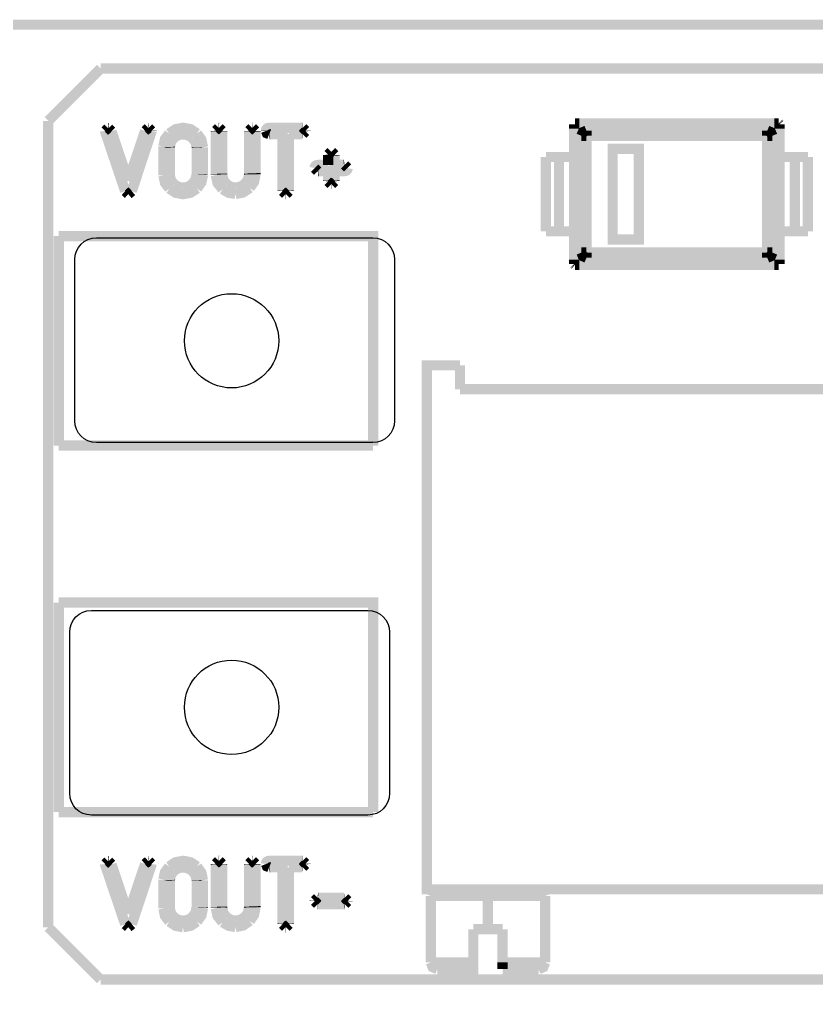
# Model space of a CAD drawing. Header units: inches. Extents: x 15 to 148, y 10 to 111.
# Drawn here: x 128.539 to 129.627, y 103.108 to 104.44 of the extents above; entities that cross this region are included whole.
import ezdxf

# ---------------------------------------------------------------- set-up
doc = ezdxf.new("R2010")
doc.units = ezdxf.units.IN
doc.header["$MEASUREMENT"] = 0
doc.layers.add('BLK_12AWG', color=7, linetype='Continuous')

# ---------------------------------------------------------------- blocks, each defined once
blk = doc.blocks.new('CBA2Board')
at = {"const_width": 0.008}
for points in [[(154.67507, 100.92115), (162.53105, 100.92115), (162.53105, 105.05501), (154.67507, 105.05501), (154.67507, 100.92115)], [(154.67507, 100.92115), (162.53105, 100.92115), (162.53105, 105.05501), (154.67507, 105.05501), (154.67507, 100.92115)], [(154.67507, 100.92115), (162.53105, 100.92115), (162.53105, 105.05501), (154.67507, 105.05501), (154.67507, 100.92115)], [(155.35583, 105.02068), (155.31489, 104.97974)], [(155.35583, 105.02068), (155.31489, 104.97974)], [(155.35583, 105.02068), (155.31489, 104.97974)], [(156.7889, 105.02068), (155.35583, 105.02068)], [(156.7889, 105.02068), (155.35583, 105.02068)], [(156.7889, 105.02068), (155.35583, 105.02068)], [(155.31489, 104.97974), (155.31489, 104.34919)], [(155.31489, 104.97974), (155.31489, 104.34919)], [(155.31489, 104.97974), (155.31489, 104.34919)], [(155.40936, 104.96986), (155.41438, 104.97324), (155.4204, 104.97436), (155.42617, 104.97325), (155.43109, 104.96991)], [(155.40936, 104.96986), (155.41438, 104.97324), (155.4204, 104.97436), (155.42617, 104.97325), (155.43109, 104.96991)], [(155.40936, 104.96986), (155.41438, 104.97324), (155.4204, 104.97436), (155.42617, 104.97325), (155.43109, 104.96991)], [(155.44578, 104.97207), (155.44807, 104.97437)], [(155.44578, 104.97207), (155.44807, 104.97437)], [(155.44578, 104.97207), (155.44807, 104.97437)], [(155.44821, 104.97436), (155.44807, 104.97437)], [(155.44821, 104.97436), (155.44807, 104.97437)], [(155.44821, 104.97436), (155.44807, 104.97437)], [(155.44821, 104.97436), (155.44845, 104.97437)], [(155.44821, 104.97436), (155.44845, 104.97437)], [(155.44821, 104.97436), (155.44845, 104.97437)], [(155.45083, 104.97199), (155.44845, 104.97437)], [(155.45083, 104.97199), (155.44845, 104.97437)], [(155.45083, 104.97199), (155.44845, 104.97437)], [(155.47177, 104.972), (155.47414, 104.97437)], [(155.47177, 104.972), (155.47414, 104.97437)], [(155.47177, 104.972), (155.47414, 104.97437)], [(155.47438, 104.97436), (155.47414, 104.97437)], [(155.47438, 104.97436), (155.47414, 104.97437)], [(155.47438, 104.97436), (155.47414, 104.97437)], [(155.47438, 104.97436), (155.47441, 104.97436)], [(155.47438, 104.97436), (155.47441, 104.97436)], [(155.47438, 104.97436), (155.47441, 104.97436)], [(155.47692, 104.97185), (155.47441, 104.97436)], [(155.47692, 104.97185), (155.47441, 104.97436)], [(155.47692, 104.97185), (155.47441, 104.97436)], [(155.48505, 104.97199), (155.4851, 104.97254), (155.48524, 104.97303), (155.48547, 104.97343), (155.4858, 104.97377), (155.48623, 104.97403), (155.48675, 104.97421), (155.48807, 104.97436), (155.51348, 104.97436)], [(155.48505, 104.97199), (155.4851, 104.97254), (155.48524, 104.97303), (155.48547, 104.97343), (155.4858, 104.97377), (155.48623, 104.97403), (155.48675, 104.97421), (155.48807, 104.97436), (155.51348, 104.97436)], [(155.48505, 104.97199), (155.4851, 104.97254), (155.48524, 104.97303), (155.48547, 104.97343), (155.4858, 104.97377), (155.48623, 104.97403), (155.48675, 104.97421), (155.48807, 104.97436), (155.51348, 104.97436)], [(155.51348, 104.97436), (155.51374, 104.97438)], [(155.51348, 104.97436), (155.51374, 104.97438)], [(155.51348, 104.97436), (155.51374, 104.97438)], [(155.51596, 104.97215), (155.51374, 104.97438)], [(155.51596, 104.97215), (155.51374, 104.97438)], [(155.51596, 104.97215), (155.51374, 104.97438)], [(155.72597, 104.97712), (155.72597, 104.97366)], [(155.72597, 104.97712), (155.72597, 104.97366)], [(155.72597, 104.97712), (155.72597, 104.97366)], [(155.73001, 104.97769), (155.72655, 104.97769)], [(155.73001, 104.97769), (155.72655, 104.97769)], [(155.73001, 104.97769), (155.72655, 104.97769)], [(155.73001, 104.97769), (155.88245, 104.97769)], [(155.73558, 104.97211), (155.73001, 104.97769)], [(155.73001, 104.97769), (155.88245, 104.97769)], [(155.73558, 104.97211), (155.73001, 104.97769)], [(155.73001, 104.97769), (155.88245, 104.97769)], [(155.73558, 104.97211), (155.73001, 104.97769)], [(155.88245, 104.97769), (155.87687, 104.97211)], [(155.88245, 104.97769), (155.87687, 104.97211)], [(155.88245, 104.97769), (155.87687, 104.97211)], [(155.88591, 104.97769), (155.88245, 104.97769)], [(155.88591, 104.97769), (155.88245, 104.97769)], [(155.88591, 104.97769), (155.88245, 104.97769)], [(155.88621, 104.97742), (155.88591, 104.97769)], [(155.88621, 104.97742), (155.88591, 104.97769)], [(155.88621, 104.97742), (155.88591, 104.97769)], [(155.88621, 104.97742), (155.88648, 104.97712)], [(155.88621, 104.97742), (155.88648, 104.97712)], [(155.88621, 104.97742), (155.88648, 104.97712)], [(155.88648, 104.97712), (155.88648, 104.97366)], [(155.88648, 104.97712), (155.88648, 104.97366)], [(155.88648, 104.97712), (155.88648, 104.97366)], [(155.35926, 104.97183), (155.36152, 104.97409)], [(155.35926, 104.97183), (155.36152, 104.97409)], [(155.35926, 104.97183), (155.36152, 104.97409)], [(155.37501, 104.92468), (155.35947, 104.97068), (155.3593, 104.97134), (155.35926, 104.97183)], [(155.35926, 104.97183), (155.35926, 104.97183)], [(155.37501, 104.92468), (155.35947, 104.97068), (155.3593, 104.97134), (155.35926, 104.97183)], [(155.35926, 104.97183), (155.35926, 104.97183)], [(155.37501, 104.92468), (155.35947, 104.97068), (155.3593, 104.97134), (155.35926, 104.97183)], [(155.35926, 104.97183), (155.35926, 104.97183)], [(155.36198, 104.97404), (155.36152, 104.97409)], [(155.36198, 104.97404), (155.36152, 104.97409)], [(155.36198, 104.97404), (155.36152, 104.97409)], [(155.36433, 104.97164), (155.36198, 104.97404)], [(155.36433, 104.97164), (155.36198, 104.97404)], [(155.36433, 104.97164), (155.36198, 104.97404)], [(155.36433, 104.97164), (155.37736, 104.9327)], [(155.36433, 104.97164), (155.37736, 104.9327)], [(155.36433, 104.97164), (155.37736, 104.9327)], [(155.37736, 104.9327), (155.39057, 104.97192)], [(155.37736, 104.9327), (155.39057, 104.97192)], [(155.37736, 104.9327), (155.39057, 104.97192)], [(155.39558, 104.97178), (155.39548, 104.97097), (155.39526, 104.9702), (155.38015, 104.92475)], [(155.39558, 104.97178), (155.39548, 104.97097), (155.39526, 104.9702), (155.38015, 104.92475)], [(155.39558, 104.97178), (155.39548, 104.97097), (155.39526, 104.9702), (155.38015, 104.92475)], [(155.39057, 104.97192), (155.39304, 104.97418)], [(155.39057, 104.97192), (155.39304, 104.97418)], [(155.39057, 104.97192), (155.39304, 104.97418)], [(155.39304, 104.97418), (155.39336, 104.9742)], [(155.39304, 104.97418), (155.39336, 104.9742)], [(155.39304, 104.97418), (155.39336, 104.9742)], [(155.39558, 104.97197), (155.39336, 104.9742)], [(155.39558, 104.97197), (155.39336, 104.9742)], [(155.39558, 104.97197), (155.39336, 104.9742)], [(155.39558, 104.97197), (155.39558, 104.97178)], [(155.39558, 104.97197), (155.39558, 104.97178)], [(155.39558, 104.97197), (155.39558, 104.97178)], [(155.40485, 104.95971), (155.40606, 104.96541), (155.40936, 104.96987)], [(155.40485, 104.95971), (155.40606, 104.96541), (155.40936, 104.96987)], [(155.40485, 104.95971), (155.40606, 104.96541), (155.40936, 104.96987)], [(155.40989, 104.95934), (155.41081, 104.96346), (155.41333, 104.96663)], [(155.40989, 104.95934), (155.41081, 104.96346), (155.41333, 104.96663)], [(155.40989, 104.95934), (155.41081, 104.96346), (155.41333, 104.96663)], [(155.41998, 104.96929), (155.41662, 104.96863), (155.41333, 104.96664)], [(155.41998, 104.96929), (155.41662, 104.96863), (155.41333, 104.96664)], [(155.41998, 104.96929), (155.41662, 104.96863), (155.41333, 104.96664)], [(155.42725, 104.96668), (155.42382, 104.96864), (155.41998, 104.96929)], [(155.42725, 104.96668), (155.42382, 104.96864), (155.41998, 104.96929)], [(155.42725, 104.96668), (155.42382, 104.96864), (155.41998, 104.96929)], [(155.43085, 104.95911), (155.42989, 104.9634), (155.42725, 104.96668)], [(155.43085, 104.95911), (155.42989, 104.9634), (155.42725, 104.96668)], [(155.43085, 104.95911), (155.42989, 104.9634), (155.42725, 104.96668)], [(155.43582, 104.95903), (155.43457, 104.96511), (155.4311, 104.9699)], [(155.43582, 104.95903), (155.43457, 104.96511), (155.4311, 104.9699)], [(155.43582, 104.95903), (155.43457, 104.96511), (155.4311, 104.9699)], [(155.44578, 104.97207), (155.44581, 104.97169)], [(155.44578, 104.97207), (155.44581, 104.97169)], [(155.44578, 104.97207), (155.44581, 104.97169)], [(155.44581, 104.93768), (155.44581, 104.97169)], [(155.44581, 104.93768), (155.44581, 104.97169)], [(155.44581, 104.93768), (155.44581, 104.97169)], [(155.45083, 104.97199), (155.45081, 104.97169)], [(155.45083, 104.97199), (155.45081, 104.97169)], [(155.45083, 104.97199), (155.45081, 104.97169)], [(155.45081, 104.97169), (155.45081, 104.93846)], [(155.45081, 104.97169), (155.45081, 104.93846)], [(155.45081, 104.97169), (155.45081, 104.93846)], [(155.47177, 104.972), (155.47179, 104.97169)], [(155.47177, 104.972), (155.47179, 104.97169)], [(155.47177, 104.972), (155.47179, 104.97169)], [(155.47179, 104.93864), (155.47179, 104.97169)], [(155.47179, 104.93864), (155.47179, 104.97169)], [(155.47179, 104.93864), (155.47179, 104.97169)], [(155.47692, 104.97185), (155.47687, 104.97134)], [(155.47692, 104.97185), (155.47687, 104.97134)], [(155.47692, 104.97185), (155.47687, 104.97134)], [(155.47687, 104.97135), (155.47687, 104.93885)], [(155.47687, 104.97135), (155.47687, 104.93885)], [(155.47687, 104.97135), (155.47687, 104.93885)], [(155.48505, 104.97186), (155.48505, 104.97199)], [(155.48505, 104.97186), (155.48505, 104.97199)], [(155.48505, 104.97186), (155.48505, 104.97199)], [(155.48505, 104.97186), (155.48577, 104.97007), (155.48756, 104.96934)], [(155.48505, 104.97186), (155.48577, 104.97007), (155.48756, 104.96934)], [(155.48505, 104.97186), (155.48577, 104.97007), (155.48756, 104.96934)], [(155.488, 104.96938), (155.48756, 104.96934)], [(155.488, 104.96938), (155.48756, 104.96934)], [(155.488, 104.96938), (155.48756, 104.96934)], [(155.49801, 104.92507), (155.49801, 104.96938), (155.488, 104.96938)], [(155.49801, 104.92507), (155.49801, 104.96938), (155.488, 104.96938)], [(155.49801, 104.92507), (155.49801, 104.96938), (155.488, 104.96938)], [(155.50301, 104.96938), (155.50301, 104.92513)], [(155.51355, 104.96938), (155.50301, 104.96938)], [(155.50301, 104.96938), (155.50301, 104.92513)], [(155.51355, 104.96938), (155.50301, 104.96938)], [(155.50301, 104.96938), (155.50301, 104.92513)], [(155.51355, 104.96938), (155.50301, 104.96938)], [(155.51355, 104.96938), (155.51375, 104.96937)], [(155.51355, 104.96938), (155.51375, 104.96937)], [(155.51355, 104.96938), (155.51375, 104.96937)], [(155.51597, 104.97159), (155.51375, 104.96937)], [(155.51597, 104.97159), (155.51375, 104.96937)], [(155.51597, 104.97159), (155.51375, 104.96937)], [(155.51596, 104.97215), (155.51595, 104.97189)], [(155.51596, 104.97215), (155.51595, 104.97189)], [(155.51596, 104.97215), (155.51595, 104.97189)], [(155.51597, 104.97159), (155.51595, 104.97189)], [(155.51597, 104.97159), (155.51595, 104.97189)], [(155.51597, 104.97159), (155.51595, 104.97189)], [(155.72597, 104.97366), (155.72597, 104.95149)], [(155.73155, 104.96808), (155.72597, 104.97366)], [(155.72597, 104.97366), (155.72597, 104.95149)], [(155.73155, 104.96808), (155.72597, 104.97366)], [(155.72597, 104.97366), (155.72597, 104.95149)], [(155.73155, 104.96808), (155.72597, 104.97366)], [(155.73155, 104.96808), (155.73276, 104.97091), (155.73558, 104.97211)], [(155.73155, 104.96808), (155.73276, 104.97091), (155.73558, 104.97211)], [(155.73155, 104.96808), (155.73276, 104.97091), (155.73558, 104.97211)], [(155.73155, 104.96808), (155.73155, 104.87675)], [(155.73558, 104.96808), (155.73155, 104.96808)], [(155.73155, 104.96808), (155.73155, 104.87675)], [(155.73558, 104.96808), (155.73155, 104.96808)], [(155.73155, 104.96808), (155.73155, 104.87675)], [(155.73558, 104.96808), (155.73155, 104.96808)], [(155.87687, 104.97211), (155.73558, 104.97211)], [(155.73558, 104.97211), (155.73558, 104.96808)], [(155.87687, 104.97211), (155.73558, 104.97211)], [(155.73558, 104.97211), (155.73558, 104.96808)], [(155.87687, 104.97211), (155.73558, 104.97211)], [(155.73558, 104.97211), (155.73558, 104.96808)], [(155.73558, 104.87675), (155.73558, 104.96808)], [(155.73558, 104.96808), (155.87687, 104.96808), (155.87687, 104.87675)], [(155.73558, 104.87675), (155.73558, 104.96808)], [(155.73558, 104.96808), (155.87687, 104.96808), (155.87687, 104.87675)], [(155.73558, 104.87675), (155.73558, 104.96808)], [(155.73558, 104.96808), (155.87687, 104.96808), (155.87687, 104.87675)], [(155.87687, 104.96808), (155.87687, 104.97211)], [(155.8809, 104.96808), (155.8797, 104.97091), (155.87687, 104.97211)], [(155.87687, 104.96808), (155.87687, 104.97211)], [(155.8809, 104.96808), (155.8797, 104.97091), (155.87687, 104.97211)], [(155.87687, 104.96808), (155.87687, 104.97211)], [(155.8809, 104.96808), (155.8797, 104.97091), (155.87687, 104.97211)], [(155.8809, 104.96808), (155.87687, 104.96808)], [(155.8809, 104.96808), (155.87687, 104.96808)], [(155.8809, 104.96808), (155.87687, 104.96808)], [(155.8809, 104.96808), (155.88648, 104.97366)], [(155.8809, 104.96808), (155.88648, 104.97366)], [(155.8809, 104.96808), (155.88648, 104.97366)], [(155.8809, 104.87675), (155.8809, 104.96808)], [(155.8809, 104.87675), (155.8809, 104.96808)], [(155.8809, 104.87675), (155.8809, 104.96808)], [(155.88648, 104.97366), (155.88648, 104.95149), (155.88648, 104.89334), (155.88648, 104.87117)], [(155.88648, 104.97366), (155.88648, 104.95149), (155.88648, 104.89334), (155.88648, 104.87117)], [(155.88648, 104.97366), (155.88648, 104.95149), (155.88648, 104.89334), (155.88648, 104.87117)], [(155.40485, 104.93709), (155.40485, 104.95971)], [(155.40485, 104.93709), (155.40485, 104.95971)], [(155.40485, 104.93709), (155.40485, 104.95971)], [(155.40989, 104.95934), (155.40991, 104.95889)], [(155.40989, 104.95934), (155.40991, 104.95889)], [(155.40989, 104.95934), (155.40991, 104.95889)], [(155.43085, 104.95911), (155.43084, 104.95875)], [(155.43085, 104.95911), (155.43084, 104.95875)], [(155.43085, 104.95911), (155.43084, 104.95875)], [(155.43582, 104.95903), (155.43582, 104.95901)], [(155.43582, 104.95903), (155.43582, 104.95901)], [(155.43582, 104.95903), (155.43582, 104.95901)], [(155.43582, 104.959), (155.43582, 104.93805)], [(155.43582, 104.959), (155.43582, 104.93805)], [(155.43582, 104.959), (155.43582, 104.93805)], [(155.40991, 104.95889), (155.40991, 104.93693)], [(155.40991, 104.95889), (155.40991, 104.93693)], [(155.40991, 104.95889), (155.40991, 104.93693)], [(155.43084, 104.93791), (155.43084, 104.95875)], [(155.43084, 104.93791), (155.43084, 104.95875)], [(155.43084, 104.93791), (155.43084, 104.95875)], [(155.53366, 104.95329), (155.53604, 104.95567)], [(155.53366, 104.95329), (155.53604, 104.95567)], [(155.53366, 104.95329), (155.53604, 104.95567)], [(155.53366, 104.95329), (155.53368, 104.95292)], [(155.53366, 104.95329), (155.53368, 104.95292)], [(155.53366, 104.95329), (155.53368, 104.95292)], [(155.53368, 104.94531), (155.53368, 104.95292)], [(155.53368, 104.94531), (155.53368, 104.95292)], [(155.53368, 104.94531), (155.53368, 104.95292)], [(155.53622, 104.95567), (155.53604, 104.95567)], [(155.53622, 104.95567), (155.53604, 104.95567)], [(155.53622, 104.95567), (155.53604, 104.95567)], [(155.53622, 104.95567), (155.53624, 104.95567)], [(155.53622, 104.95567), (155.53624, 104.95567)], [(155.53622, 104.95567), (155.53624, 104.95567)], [(155.53869, 104.95322), (155.53624, 104.95567)], [(155.53869, 104.95322), (155.53624, 104.95567)], [(155.53869, 104.95322), (155.53624, 104.95567)], [(155.53869, 104.95322), (155.53864, 104.95272)], [(155.53869, 104.95322), (155.53864, 104.95272)], [(155.53869, 104.95322), (155.53864, 104.95272)], [(155.53864, 104.95272), (155.53864, 104.94529), (155.54598, 104.94529)], [(155.53864, 104.95272), (155.53864, 104.94529), (155.54598, 104.94529)], [(155.53864, 104.95272), (155.53864, 104.94529), (155.54598, 104.94529)], [(155.70386, 104.95149), (155.70386, 104.89334)], [(155.7141, 104.95149), (155.70386, 104.95149)], [(155.70386, 104.95149), (155.70386, 104.89334)], [(155.7141, 104.95149), (155.70386, 104.95149)], [(155.70386, 104.95149), (155.70386, 104.89334)], [(155.7141, 104.95149), (155.70386, 104.95149)], [(155.7141, 104.95149), (155.72597, 104.95149)], [(155.7141, 104.89334), (155.7141, 104.95149)], [(155.7141, 104.95149), (155.72597, 104.95149)], [(155.7141, 104.89334), (155.7141, 104.95149)], [(155.7141, 104.95149), (155.72597, 104.95149)], [(155.7141, 104.89334), (155.7141, 104.95149)], [(155.72597, 104.95149), (155.72597, 104.89334)], [(155.72597, 104.95149), (155.72597, 104.89334)], [(155.72597, 104.95149), (155.72597, 104.89334)], [(155.75606, 104.88698), (155.77653, 104.88698), (155.77653, 104.95785), (155.75606, 104.95785), (155.75606, 104.88698)], [(155.75606, 104.88698), (155.77653, 104.88698), (155.77653, 104.95785), (155.75606, 104.95785), (155.75606, 104.88698)], [(155.75606, 104.88698), (155.77653, 104.88698), (155.77653, 104.95785), (155.75606, 104.95785), (155.75606, 104.88698)], [(155.88648, 104.95149), (155.89835, 104.95149)], [(155.88648, 104.95149), (155.89835, 104.95149)], [(155.88648, 104.95149), (155.89835, 104.95149)], [(155.89835, 104.95149), (155.90859, 104.95149)], [(155.89835, 104.95149), (155.89835, 104.89334)], [(155.89835, 104.95149), (155.90859, 104.95149)], [(155.89835, 104.95149), (155.89835, 104.89334)], [(155.89835, 104.95149), (155.90859, 104.95149)], [(155.89835, 104.95149), (155.89835, 104.89334)], [(155.90859, 104.89334), (155.90859, 104.95149)], [(155.90859, 104.89334), (155.90859, 104.95149)], [(155.90859, 104.89334), (155.90859, 104.95149)], [(155.52308, 104.94296), (155.52326, 104.94399), (155.52349, 104.94439), (155.52382, 104.94473), (155.52423, 104.94498), (155.52474, 104.94517), (155.52603, 104.94531), (155.53368, 104.94531)], [(155.52308, 104.94296), (155.52326, 104.94399), (155.52349, 104.94439), (155.52382, 104.94473), (155.52423, 104.94498), (155.52474, 104.94517), (155.52603, 104.94531), (155.53368, 104.94531)], [(155.52308, 104.94296), (155.52326, 104.94399), (155.52349, 104.94439), (155.52382, 104.94473), (155.52423, 104.94498), (155.52474, 104.94517), (155.52603, 104.94531), (155.53368, 104.94531)], [(155.54598, 104.94529), (155.54641, 104.94533)], [(155.54598, 104.94529), (155.54641, 104.94533)], [(155.54598, 104.94529), (155.54641, 104.94533)], [(155.54886, 104.94288), (155.54641, 104.94533)], [(155.54886, 104.94288), (155.54641, 104.94533)], [(155.54886, 104.94288), (155.54641, 104.94533)], [(155.40485, 104.9371), (155.40609, 104.9313), (155.40949, 104.92678)], [(155.40485, 104.9371), (155.40609, 104.9313), (155.40949, 104.92678)], [(155.40485, 104.9371), (155.40609, 104.9313), (155.40949, 104.92678)], [(155.40991, 104.93693), (155.41087, 104.93306), (155.41334, 104.93014)], [(155.40991, 104.93693), (155.41087, 104.93306), (155.41334, 104.93014)], [(155.40991, 104.93693), (155.41087, 104.93306), (155.41334, 104.93014)], [(155.43084, 104.93791), (155.42982, 104.93339), (155.42704, 104.92993)], [(155.43084, 104.93791), (155.42982, 104.93339), (155.42704, 104.92993)], [(155.43084, 104.93791), (155.42982, 104.93339), (155.42704, 104.92993)], [(155.43583, 104.93772), (155.43457, 104.93161), (155.43111, 104.92678)], [(155.43583, 104.93772), (155.43457, 104.93161), (155.43111, 104.92678)], [(155.43583, 104.93772), (155.43457, 104.93161), (155.43111, 104.92678)], [(155.43583, 104.93772), (155.43582, 104.93804)], [(155.43583, 104.93772), (155.43582, 104.93804)], [(155.43583, 104.93772), (155.43582, 104.93804)], [(155.44581, 104.93738), (155.44581, 104.93768)], [(155.44581, 104.93738), (155.44581, 104.93768)], [(155.44581, 104.93738), (155.44581, 104.93768)], [(155.44581, 104.93738), (155.44722, 104.93109), (155.45109, 104.9263)], [(155.44581, 104.93738), (155.44722, 104.93109), (155.45109, 104.9263)], [(155.44581, 104.93738), (155.44722, 104.93109), (155.45109, 104.9263)], [(155.4508, 104.9379), (155.45081, 104.93845)], [(155.4508, 104.9379), (155.45081, 104.93845)], [(155.4508, 104.9379), (155.45081, 104.93845)], [(155.4508, 104.9379), (155.45179, 104.93345), (155.45451, 104.93003)], [(155.4508, 104.9379), (155.45179, 104.93345), (155.45451, 104.93003)], [(155.4508, 104.9379), (155.45179, 104.93345), (155.45451, 104.93003)], [(155.47182, 104.93795), (155.47107, 104.93405), (155.46898, 104.93091)], [(155.47182, 104.93795), (155.47107, 104.93405), (155.46898, 104.93091)], [(155.47182, 104.93795), (155.47107, 104.93405), (155.46898, 104.93091)], [(155.47182, 104.93795), (155.47179, 104.93864)], [(155.47182, 104.93795), (155.47179, 104.93864)], [(155.47182, 104.93795), (155.47179, 104.93864)], [(155.47689, 104.93798), (155.4757, 104.93201), (155.47238, 104.92726)], [(155.47689, 104.93798), (155.4757, 104.93201), (155.47238, 104.92726)], [(155.47689, 104.93798), (155.4757, 104.93201), (155.47238, 104.92726)], [(155.47689, 104.93798), (155.47687, 104.93884)], [(155.47689, 104.93798), (155.47687, 104.93884)], [(155.47689, 104.93798), (155.47687, 104.93884)], [(155.52308, 104.94284), (155.52308, 104.94296)], [(155.52308, 104.94284), (155.52308, 104.94296)], [(155.52308, 104.94284), (155.52308, 104.94296)], [(155.52308, 104.94284), (155.52553, 104.94039)], [(155.52308, 104.94284), (155.52553, 104.94039)], [(155.52308, 104.94284), (155.52553, 104.94039)], [(155.52596, 104.94042), (155.52553, 104.94039)], [(155.52596, 104.94042), (155.52553, 104.94039)], [(155.52596, 104.94042), (155.52553, 104.94039)], [(155.53368, 104.93284), (155.53368, 104.94042), (155.52596, 104.94042)], [(155.53368, 104.93284), (155.53368, 104.94042), (155.52596, 104.94042)], [(155.53368, 104.93284), (155.53368, 104.94042), (155.52596, 104.94042)], [(155.54886, 104.94278), (155.54867, 104.94175), (155.54844, 104.94134), (155.54812, 104.94101), (155.54771, 104.94075), (155.5472, 104.94057), (155.54591, 104.94042), (155.53855, 104.94042), (155.53855, 104.9329)], [(155.54886, 104.94278), (155.54867, 104.94175), (155.54844, 104.94134), (155.54812, 104.94101), (155.54771, 104.94075), (155.5472, 104.94057), (155.54591, 104.94042), (155.53855, 104.94042), (155.53855, 104.9329)], [(155.54886, 104.94278), (155.54867, 104.94175), (155.54844, 104.94134), (155.54812, 104.94101), (155.54771, 104.94075), (155.5472, 104.94057), (155.54591, 104.94042), (155.53855, 104.94042), (155.53855, 104.9329)], [(155.54886, 104.94288), (155.54886, 104.94278)], [(155.54886, 104.94288), (155.54886, 104.94278)], [(155.54886, 104.94288), (155.54886, 104.94278)], [(155.41333, 104.93014), (155.41649, 104.92815), (155.42001, 104.92749)], [(155.41333, 104.93014), (155.41649, 104.92815), (155.42001, 104.92749)], [(155.41333, 104.93014), (155.41649, 104.92815), (155.42001, 104.92749)], [(155.42001, 104.92749), (155.42393, 104.9281), (155.42705, 104.92993)], [(155.42001, 104.92749), (155.42393, 104.9281), (155.42705, 104.92993)], [(155.42001, 104.92749), (155.42393, 104.9281), (155.42705, 104.92993)], [(155.45452, 104.93003), (155.45783, 104.92812), (155.46124, 104.92749)], [(155.45452, 104.93003), (155.45783, 104.92812), (155.46124, 104.92749)], [(155.45452, 104.93003), (155.45783, 104.92812), (155.46124, 104.92749)], [(155.46899, 104.93092), (155.46558, 104.92842), (155.46124, 104.92749)], [(155.46899, 104.93092), (155.46558, 104.92842), (155.46124, 104.92749)], [(155.46899, 104.93092), (155.46558, 104.92842), (155.46124, 104.92749)], [(155.53365, 104.93247), (155.53368, 104.93284)], [(155.53365, 104.93247), (155.53368, 104.93284)], [(155.53365, 104.93247), (155.53368, 104.93284)], [(155.53365, 104.93247), (155.53606, 104.93006)], [(155.53365, 104.93247), (155.53606, 104.93006)], [(155.53365, 104.93247), (155.53606, 104.93006)], [(155.53624, 104.93007), (155.53606, 104.93006)], [(155.53624, 104.93007), (155.53606, 104.93006)], [(155.53624, 104.93007), (155.53606, 104.93006)], [(155.53624, 104.93007), (155.53625, 104.93007)], [(155.53624, 104.93007), (155.53625, 104.93007)], [(155.53624, 104.93007), (155.53625, 104.93007)], [(155.5386, 104.93242), (155.53625, 104.93007)], [(155.5386, 104.93242), (155.53625, 104.93007)], [(155.5386, 104.93242), (155.53625, 104.93007)], [(155.5386, 104.93242), (155.53855, 104.93291)], [(155.5386, 104.93242), (155.53855, 104.93291)], [(155.5386, 104.93242), (155.53855, 104.93291)], [(155.37501, 104.92468), (155.37743, 104.92241)], [(155.37501, 104.92468), (155.37743, 104.92241)], [(155.37501, 104.92468), (155.37743, 104.92241)], [(155.38015, 104.92475), (155.37743, 104.92241)], [(155.38015, 104.92475), (155.37743, 104.92241)], [(155.38015, 104.92475), (155.37743, 104.92241)], [(155.43111, 104.92678), (155.42613, 104.92351), (155.42014, 104.92241), (155.41443, 104.92351), (155.40949, 104.92678)], [(155.43111, 104.92678), (155.42613, 104.92351), (155.42014, 104.92241), (155.41443, 104.92351), (155.40949, 104.92678)], [(155.43111, 104.92678), (155.42613, 104.92351), (155.42014, 104.92241), (155.41443, 104.92351), (155.40949, 104.92678)], [(155.46117, 104.9226), (155.45583, 104.92352), (155.45109, 104.9263)], [(155.46117, 104.9226), (155.45583, 104.92352), (155.45109, 104.9263)], [(155.46117, 104.9226), (155.45583, 104.92352), (155.45109, 104.9263)], [(155.47239, 104.92726), (155.46715, 104.92376), (155.46117, 104.9226)], [(155.47239, 104.92726), (155.46715, 104.92376), (155.46117, 104.9226)], [(155.47239, 104.92726), (155.46715, 104.92376), (155.46117, 104.9226)], [(155.49798, 104.92474), (155.49801, 104.92506)], [(155.49798, 104.92474), (155.49801, 104.92506)], [(155.49798, 104.92474), (155.49801, 104.92506)], [(155.49798, 104.92474), (155.50032, 104.92241)], [(155.49798, 104.92474), (155.50032, 104.92241)], [(155.49798, 104.92474), (155.50032, 104.92241)], [(155.50052, 104.92241), (155.50032, 104.92241)], [(155.50052, 104.92241), (155.50032, 104.92241)], [(155.50052, 104.92241), (155.50032, 104.92241)], [(155.50052, 104.92241), (155.50069, 104.92241)], [(155.50052, 104.92241), (155.50069, 104.92241)], [(155.50052, 104.92241), (155.50069, 104.92241)], [(155.50304, 104.92476), (155.50069, 104.92241)], [(155.50304, 104.92476), (155.50069, 104.92241)], [(155.50304, 104.92476), (155.50069, 104.92241)], [(155.50304, 104.92476), (155.50301, 104.92513)], [(155.50304, 104.92476), (155.50301, 104.92513)], [(155.50304, 104.92476), (155.50301, 104.92513)], [(155.70386, 104.89334), (155.7141, 104.89334)], [(155.70386, 104.89334), (155.7141, 104.89334)], [(155.70386, 104.89334), (155.7141, 104.89334)], [(155.72597, 104.89334), (155.7141, 104.89334)], [(155.72597, 104.89334), (155.7141, 104.89334)], [(155.72597, 104.89334), (155.7141, 104.89334)], [(155.72597, 104.89334), (155.72597, 104.87117)], [(155.72597, 104.89334), (155.72597, 104.87117)], [(155.72597, 104.89334), (155.72597, 104.87117)], [(155.89835, 104.89334), (155.88648, 104.89334)], [(155.89835, 104.89334), (155.88648, 104.89334)], [(155.89835, 104.89334), (155.88648, 104.89334)], [(155.89835, 104.89334), (155.90859, 104.89334)], [(155.89835, 104.89334), (155.90859, 104.89334)], [(155.89835, 104.89334), (155.90859, 104.89334)], [(155.32308, 104.88966), (155.32308, 104.72588)], [(155.32308, 104.88966), (155.56875, 104.88966), (155.56875, 104.72588)], [(155.32308, 104.88966), (155.32308, 104.72588)], [(155.32308, 104.88966), (155.56875, 104.88966), (155.56875, 104.72588)], [(155.32308, 104.88966), (155.32308, 104.72588)], [(155.32308, 104.88966), (155.56875, 104.88966), (155.56875, 104.72588)], [(155.72597, 104.87117), (155.73155, 104.87675)], [(155.72597, 104.87117), (155.73155, 104.87675)], [(155.72597, 104.87117), (155.73155, 104.87675)], [(155.73155, 104.87675), (155.73558, 104.87675)], [(155.73155, 104.87675), (155.73276, 104.87392), (155.73558, 104.87271)], [(155.73155, 104.87675), (155.73558, 104.87675)], [(155.73155, 104.87675), (155.73276, 104.87392), (155.73558, 104.87271)], [(155.73155, 104.87675), (155.73558, 104.87675)], [(155.73155, 104.87675), (155.73276, 104.87392), (155.73558, 104.87271)], [(155.87687, 104.87675), (155.73558, 104.87675)], [(155.73558, 104.87675), (155.73558, 104.87272)], [(155.87687, 104.87675), (155.73558, 104.87675)], [(155.73558, 104.87675), (155.73558, 104.87272)], [(155.87687, 104.87675), (155.73558, 104.87675)], [(155.73558, 104.87675), (155.73558, 104.87272)], [(155.87687, 104.87272), (155.87687, 104.87675)], [(155.87687, 104.87675), (155.8809, 104.87675)], [(155.8809, 104.87675), (155.8797, 104.87392), (155.87687, 104.87271)], [(155.87687, 104.87272), (155.87687, 104.87675)], [(155.87687, 104.87675), (155.8809, 104.87675)], [(155.8809, 104.87675), (155.8797, 104.87392), (155.87687, 104.87271)], [(155.87687, 104.87272), (155.87687, 104.87675)], [(155.87687, 104.87675), (155.8809, 104.87675)], [(155.8809, 104.87675), (155.8797, 104.87392), (155.87687, 104.87271)], [(155.88648, 104.87117), (155.8809, 104.87675)], [(155.88648, 104.87117), (155.8809, 104.87675)], [(155.88648, 104.87117), (155.8809, 104.87675)], [(155.72597, 104.87117), (155.72597, 104.86771)], [(155.72597, 104.87117), (155.72597, 104.86771)], [(155.72597, 104.87117), (155.72597, 104.86771)], [(155.72625, 104.86741), (155.72597, 104.86771)], [(155.72625, 104.86741), (155.72597, 104.86771)], [(155.72625, 104.86741), (155.72597, 104.86771)], [(155.73558, 104.87272), (155.73001, 104.86714)], [(155.73558, 104.87272), (155.73001, 104.86714)], [(155.73558, 104.87272), (155.73001, 104.86714)], [(155.73558, 104.87272), (155.87687, 104.87272)], [(155.73558, 104.87272), (155.87687, 104.87272)], [(155.73558, 104.87272), (155.87687, 104.87272)], [(155.88245, 104.86714), (155.87687, 104.87272)], [(155.88245, 104.86714), (155.87687, 104.87272)], [(155.88245, 104.86714), (155.87687, 104.87272)], [(155.88648, 104.87117), (155.88648, 104.86771)], [(155.88648, 104.87117), (155.88648, 104.86771)], [(155.88648, 104.87117), (155.88648, 104.86771)], [(155.72625, 104.86741), (155.72655, 104.86714)], [(155.72625, 104.86741), (155.72655, 104.86714)], [(155.72625, 104.86741), (155.72655, 104.86714)], [(155.72655, 104.86714), (155.73001, 104.86714)], [(155.72655, 104.86714), (155.73001, 104.86714)], [(155.72655, 104.86714), (155.73001, 104.86714)], [(155.73001, 104.86714), (155.88245, 104.86714)], [(155.73001, 104.86714), (155.88245, 104.86714)], [(155.73001, 104.86714), (155.88245, 104.86714)], [(155.88245, 104.86714), (155.88591, 104.86714)], [(155.88245, 104.86714), (155.88591, 104.86714)], [(155.88245, 104.86714), (155.88591, 104.86714)], [(155.97575, 104.78862), (156.00175, 104.78862), (156.00175, 104.37886), (155.61071, 104.37886), (155.61071, 104.78862), (155.63671, 104.78862)], [(155.97575, 104.78862), (156.00175, 104.78862), (156.00175, 104.37886), (155.61071, 104.37886), (155.61071, 104.78862), (155.63671, 104.78862)], [(155.97575, 104.78862), (156.00175, 104.78862), (156.00175, 104.37886), (155.61071, 104.37886), (155.61071, 104.78862), (155.63671, 104.78862)], [(155.63671, 104.7699), (155.63671, 104.78862)], [(155.63671, 104.7699), (155.63671, 104.78862)], [(155.63671, 104.7699), (155.63671, 104.78862)], [(155.63671, 104.7699), (155.97575, 104.7699)], [(155.63671, 104.7699), (155.97575, 104.7699)], [(155.63671, 104.7699), (155.97575, 104.7699)], [(155.32308, 104.72588), (155.56875, 104.72588)], [(155.32308, 104.72588), (155.56875, 104.72588)], [(155.32308, 104.72588), (155.56875, 104.72588)], [(155.32308, 104.60304), (155.32308, 104.43926)], [(155.32308, 104.60304), (155.56875, 104.60304), (155.56875, 104.43926)], [(155.32308, 104.60304), (155.32308, 104.43926)], [(155.32308, 104.60304), (155.56875, 104.60304), (155.56875, 104.43926)], [(155.32308, 104.60304), (155.32308, 104.43926)], [(155.32308, 104.60304), (155.56875, 104.60304), (155.56875, 104.43926)], [(155.32308, 104.43926), (155.56875, 104.43926)], [(155.32308, 104.43926), (155.56875, 104.43926)], [(155.32308, 104.43926), (155.56875, 104.43926)], [(155.35926, 104.39861), (155.36152, 104.40086)], [(155.35926, 104.39861), (155.36152, 104.40086)], [(155.35926, 104.39861), (155.36152, 104.40086)], [(155.35926, 104.3986), (155.35926, 104.39861)], [(155.35926, 104.3986), (155.35926, 104.39861)], [(155.35926, 104.3986), (155.35926, 104.39861)], [(155.37501, 104.35145), (155.35947, 104.39745), (155.3593, 104.39812), (155.35926, 104.3986)], [(155.37501, 104.35145), (155.35947, 104.39745), (155.3593, 104.39812), (155.35926, 104.3986)], [(155.37501, 104.35145), (155.35947, 104.39745), (155.3593, 104.39812), (155.35926, 104.3986)], [(155.36198, 104.40081), (155.36152, 104.40086)], [(155.36198, 104.40081), (155.36152, 104.40086)], [(155.36198, 104.40081), (155.36152, 104.40086)], [(155.36433, 104.39841), (155.36198, 104.40081)], [(155.36433, 104.39841), (155.36198, 104.40081)], [(155.36433, 104.39841), (155.36198, 104.40081)], [(155.36433, 104.39841), (155.37736, 104.35947)], [(155.36433, 104.39841), (155.37736, 104.35947)], [(155.36433, 104.39841), (155.37736, 104.35947)], [(155.37736, 104.35947), (155.39057, 104.39869)], [(155.37736, 104.35947), (155.39057, 104.39869)], [(155.37736, 104.35947), (155.39057, 104.39869)], [(155.39558, 104.39855), (155.39548, 104.39774), (155.39526, 104.39697), (155.38015, 104.35152)], [(155.39558, 104.39855), (155.39548, 104.39774), (155.39526, 104.39697), (155.38015, 104.35152)], [(155.39558, 104.39855), (155.39548, 104.39774), (155.39526, 104.39697), (155.38015, 104.35152)], [(155.39057, 104.39869), (155.39304, 104.40095)], [(155.39057, 104.39869), (155.39304, 104.40095)], [(155.39057, 104.39869), (155.39304, 104.40095)], [(155.39304, 104.40095), (155.39336, 104.40097)], [(155.39304, 104.40095), (155.39336, 104.40097)], [(155.39304, 104.40095), (155.39336, 104.40097)], [(155.39558, 104.39875), (155.39336, 104.40097)], [(155.39558, 104.39875), (155.39336, 104.40097)], [(155.39558, 104.39875), (155.39336, 104.40097)], [(155.39558, 104.39875), (155.39558, 104.39855)], [(155.39558, 104.39875), (155.39558, 104.39855)], [(155.39558, 104.39875), (155.39558, 104.39855)], [(155.40485, 104.38649), (155.40606, 104.39218), (155.40936, 104.39664)], [(155.40485, 104.38649), (155.40606, 104.39218), (155.40936, 104.39664)], [(155.40485, 104.38649), (155.40606, 104.39218), (155.40936, 104.39664)], [(155.40936, 104.39663), (155.41438, 104.40001), (155.4204, 104.40113), (155.42617, 104.40002), (155.43109, 104.39668)], [(155.40936, 104.39663), (155.41438, 104.40001), (155.4204, 104.40113), (155.42617, 104.40002), (155.43109, 104.39668)], [(155.40936, 104.39663), (155.41438, 104.40001), (155.4204, 104.40113), (155.42617, 104.40002), (155.43109, 104.39668)], [(155.43085, 104.38588), (155.42989, 104.39017), (155.42725, 104.39345), (155.42382, 104.39541), (155.41998, 104.39606), (155.41662, 104.3954), (155.41333, 104.39341)], [(155.43085, 104.38588), (155.42989, 104.39017), (155.42725, 104.39345), (155.42382, 104.39541), (155.41998, 104.39606), (155.41662, 104.3954), (155.41333, 104.39341)], [(155.43085, 104.38588), (155.42989, 104.39017), (155.42725, 104.39345), (155.42382, 104.39541), (155.41998, 104.39606), (155.41662, 104.3954), (155.41333, 104.39341)], [(155.43582, 104.38581), (155.43457, 104.39188), (155.4311, 104.39667)], [(155.43582, 104.38581), (155.43457, 104.39188), (155.4311, 104.39667)], [(155.43582, 104.38581), (155.43457, 104.39188), (155.4311, 104.39667)], [(155.44578, 104.39884), (155.44807, 104.40114)], [(155.44578, 104.39884), (155.44807, 104.40114)], [(155.44578, 104.39884), (155.44807, 104.40114)], [(155.44578, 104.39884), (155.44581, 104.39846)], [(155.44578, 104.39884), (155.44581, 104.39846)], [(155.44578, 104.39884), (155.44581, 104.39846)], [(155.44581, 104.36445), (155.44581, 104.39846)], [(155.44581, 104.36445), (155.44581, 104.39846)], [(155.44581, 104.36445), (155.44581, 104.39846)], [(155.44821, 104.40113), (155.44807, 104.40114)], [(155.44821, 104.40113), (155.44807, 104.40114)], [(155.44821, 104.40113), (155.44807, 104.40114)], [(155.44821, 104.40113), (155.44845, 104.40115)], [(155.44821, 104.40113), (155.44845, 104.40115)], [(155.44821, 104.40113), (155.44845, 104.40115)], [(155.45083, 104.39876), (155.44845, 104.40115)], [(155.45083, 104.39876), (155.44845, 104.40115)], [(155.45083, 104.39876), (155.44845, 104.40115)], [(155.45083, 104.39876), (155.45081, 104.39846)], [(155.45083, 104.39876), (155.45081, 104.39846)], [(155.45083, 104.39876), (155.45081, 104.39846)], [(155.45081, 104.39846), (155.45081, 104.36523)], [(155.45081, 104.39846), (155.45081, 104.36523)], [(155.45081, 104.39846), (155.45081, 104.36523)], [(155.47177, 104.39877), (155.47414, 104.40115)], [(155.47177, 104.39877), (155.47414, 104.40115)], [(155.47177, 104.39877), (155.47414, 104.40115)], [(155.47177, 104.39877), (155.47179, 104.39846)], [(155.47177, 104.39877), (155.47179, 104.39846)], [(155.47177, 104.39877), (155.47179, 104.39846)], [(155.47179, 104.36541), (155.47179, 104.39846)], [(155.47179, 104.36541), (155.47179, 104.39846)], [(155.47179, 104.36541), (155.47179, 104.39846)], [(155.47438, 104.40113), (155.47414, 104.40115)], [(155.47438, 104.40113), (155.47414, 104.40115)], [(155.47438, 104.40113), (155.47414, 104.40115)], [(155.47438, 104.40113), (155.47441, 104.40113)], [(155.47438, 104.40113), (155.47441, 104.40113)], [(155.47438, 104.40113), (155.47441, 104.40113)], [(155.47692, 104.39862), (155.47441, 104.40113)], [(155.47692, 104.39862), (155.47441, 104.40113)], [(155.47692, 104.39862), (155.47441, 104.40113)], [(155.47692, 104.39862), (155.47687, 104.39812)], [(155.47692, 104.39862), (155.47687, 104.39812)], [(155.47692, 104.39862), (155.47687, 104.39812)], [(155.47687, 104.39812), (155.47687, 104.36562)], [(155.47687, 104.39812), (155.47687, 104.36562)], [(155.47687, 104.39812), (155.47687, 104.36562)], [(155.48505, 104.39876), (155.4851, 104.39931), (155.48524, 104.3998), (155.48547, 104.40021), (155.4858, 104.40054), (155.48623, 104.4008), (155.48675, 104.40098), (155.48807, 104.40113), (155.51348, 104.40113)], [(155.48505, 104.39876), (155.4851, 104.39931), (155.48524, 104.3998), (155.48547, 104.40021), (155.4858, 104.40054), (155.48623, 104.4008), (155.48675, 104.40098), (155.48807, 104.40113), (155.51348, 104.40113)], [(155.48505, 104.39876), (155.4851, 104.39931), (155.48524, 104.3998), (155.48547, 104.40021), (155.4858, 104.40054), (155.48623, 104.4008), (155.48675, 104.40098), (155.48807, 104.40113), (155.51348, 104.40113)], [(155.48505, 104.39863), (155.48505, 104.39876)], [(155.48505, 104.39863), (155.48505, 104.39876)], [(155.48505, 104.39863), (155.48505, 104.39876)], [(155.48505, 104.39863), (155.48577, 104.39684), (155.48756, 104.39611)], [(155.48505, 104.39863), (155.48577, 104.39684), (155.48756, 104.39611)], [(155.48505, 104.39863), (155.48577, 104.39684), (155.48756, 104.39611)], [(155.488, 104.39615), (155.48756, 104.39611)], [(155.488, 104.39615), (155.48756, 104.39611)], [(155.488, 104.39615), (155.48756, 104.39611)], [(155.49801, 104.35184), (155.49801, 104.39615), (155.488, 104.39615)], [(155.49801, 104.35184), (155.49801, 104.39615), (155.488, 104.39615)], [(155.49801, 104.35184), (155.49801, 104.39615), (155.488, 104.39615)], [(155.51355, 104.39615), (155.50301, 104.39615)], [(155.50301, 104.39615), (155.50301, 104.35191)], [(155.51355, 104.39615), (155.50301, 104.39615)], [(155.50301, 104.39615), (155.50301, 104.35191)], [(155.51355, 104.39615), (155.50301, 104.39615)], [(155.50301, 104.39615), (155.50301, 104.35191)], [(155.51348, 104.40113), (155.51374, 104.40115)], [(155.51348, 104.40113), (155.51374, 104.40115)], [(155.51348, 104.40113), (155.51374, 104.40115)], [(155.51355, 104.39615), (155.51375, 104.39614)], [(155.51355, 104.39615), (155.51375, 104.39614)], [(155.51355, 104.39615), (155.51375, 104.39614)], [(155.51596, 104.39892), (155.51374, 104.40115)], [(155.51596, 104.39892), (155.51374, 104.40115)], [(155.51596, 104.39892), (155.51374, 104.40115)], [(155.51597, 104.39836), (155.51375, 104.39614)], [(155.51597, 104.39836), (155.51375, 104.39614)], [(155.51597, 104.39836), (155.51375, 104.39614)], [(155.51596, 104.39892), (155.51595, 104.39867)], [(155.51596, 104.39892), (155.51595, 104.39867)], [(155.51596, 104.39892), (155.51595, 104.39867)], [(155.51597, 104.39836), (155.51595, 104.39866)], [(155.51597, 104.39836), (155.51595, 104.39866)], [(155.51597, 104.39836), (155.51595, 104.39866)], [(155.40989, 104.38611), (155.41081, 104.39024), (155.41333, 104.39341)], [(155.40989, 104.38611), (155.41081, 104.39024), (155.41333, 104.39341)], [(155.40989, 104.38611), (155.41081, 104.39024), (155.41333, 104.39341)], [(155.40485, 104.36386), (155.40485, 104.38648)], [(155.40485, 104.36386), (155.40485, 104.38648)], [(155.40485, 104.36386), (155.40485, 104.38648)], [(155.40989, 104.38611), (155.40991, 104.38566)], [(155.40989, 104.38611), (155.40991, 104.38566)], [(155.40989, 104.38611), (155.40991, 104.38566)], [(155.40991, 104.38566), (155.40991, 104.3637)], [(155.40991, 104.38566), (155.40991, 104.3637)], [(155.40991, 104.38566), (155.40991, 104.3637)], [(155.43085, 104.38588), (155.43084, 104.38553)], [(155.43085, 104.38588), (155.43084, 104.38553)], [(155.43085, 104.38588), (155.43084, 104.38553)], [(155.43084, 104.36468), (155.43084, 104.38552)], [(155.43084, 104.36468), (155.43084, 104.38552)], [(155.43084, 104.36468), (155.43084, 104.38552)], [(155.43582, 104.38581), (155.43582, 104.38578)], [(155.43582, 104.38581), (155.43582, 104.38578)], [(155.43582, 104.38581), (155.43582, 104.38578)], [(155.43582, 104.38578), (155.43582, 104.36482)], [(155.43582, 104.38578), (155.43582, 104.36482)], [(155.43582, 104.38578), (155.43582, 104.36482)], [(155.52308, 104.36993), (155.52538, 104.37223)], [(155.52308, 104.36993), (155.52538, 104.37223)], [(155.52308, 104.36993), (155.52538, 104.37223)], [(155.52573, 104.3722), (155.52538, 104.37223)], [(155.52573, 104.3722), (155.52538, 104.37223)], [(155.52573, 104.3722), (155.52538, 104.37223)], [(155.52573, 104.3722), (155.54639, 104.3722)], [(155.52573, 104.3722), (155.54639, 104.3722)], [(155.52573, 104.3722), (155.54639, 104.3722)], [(155.54639, 104.3722), (155.54657, 104.37221)], [(155.54639, 104.3722), (155.54657, 104.37221)], [(155.54639, 104.3722), (155.54657, 104.37221)], [(155.54888, 104.3699), (155.54657, 104.37221)], [(155.54888, 104.3699), (155.54657, 104.37221)], [(155.54888, 104.3699), (155.54657, 104.37221)], [(155.61383, 104.37366), (155.61533, 104.37736), (155.61903, 104.37886)], [(155.61383, 104.37366), (155.65855, 104.37366), (155.65855, 104.37886)], [(155.61383, 104.37366), (155.61533, 104.37736), (155.61903, 104.37886)], [(155.61383, 104.37366), (155.65855, 104.37366), (155.65855, 104.37886)], [(155.61383, 104.37366), (155.61533, 104.37736), (155.61903, 104.37886)], [(155.61383, 104.37366), (155.65855, 104.37366), (155.65855, 104.37886)], [(155.61383, 104.37366), (155.61383, 104.32166)], [(155.61383, 104.37366), (155.61383, 104.32166)], [(155.61383, 104.37366), (155.61383, 104.32166)], [(155.65855, 104.34766), (155.65855, 104.37366), (155.70327, 104.37366)], [(155.65855, 104.34766), (155.65855, 104.37366), (155.70327, 104.37366)], [(155.65855, 104.34766), (155.65855, 104.37366), (155.70327, 104.37366)], [(155.70327, 104.37366), (155.70176, 104.37736), (155.69807, 104.37886)], [(155.70327, 104.37366), (155.70176, 104.37736), (155.69807, 104.37886)], [(155.70327, 104.37366), (155.70176, 104.37736), (155.69807, 104.37886)], [(155.70327, 104.32166), (155.70327, 104.37366)], [(155.70327, 104.32166), (155.70327, 104.37366)], [(155.70327, 104.32166), (155.70327, 104.37366)], [(155.43084, 104.36468), (155.42982, 104.36016), (155.42704, 104.3567)], [(155.43084, 104.36468), (155.42982, 104.36016), (155.42704, 104.3567)], [(155.43084, 104.36468), (155.42982, 104.36016), (155.42704, 104.3567)], [(155.43583, 104.36449), (155.43457, 104.35838), (155.43111, 104.35355)], [(155.43583, 104.36449), (155.43457, 104.35838), (155.43111, 104.35355)], [(155.43583, 104.36449), (155.43457, 104.35838), (155.43111, 104.35355)], [(155.43583, 104.36449), (155.43582, 104.36481)], [(155.43583, 104.36449), (155.43582, 104.36481)], [(155.43583, 104.36449), (155.43582, 104.36481)], [(155.44581, 104.36415), (155.44581, 104.36445)], [(155.44581, 104.36415), (155.44581, 104.36445)], [(155.44581, 104.36415), (155.44581, 104.36445)], [(155.4508, 104.36467), (155.45081, 104.36522)], [(155.4508, 104.36467), (155.45081, 104.36522)], [(155.4508, 104.36467), (155.45081, 104.36522)], [(155.4508, 104.36467), (155.45179, 104.36022), (155.45451, 104.3568)], [(155.4508, 104.36467), (155.45179, 104.36022), (155.45451, 104.3568)], [(155.4508, 104.36467), (155.45179, 104.36022), (155.45451, 104.3568)], [(155.47182, 104.36472), (155.47107, 104.36082), (155.46898, 104.35769)], [(155.47182, 104.36472), (155.47107, 104.36082), (155.46898, 104.35769)], [(155.47182, 104.36472), (155.47107, 104.36082), (155.46898, 104.35769)], [(155.47182, 104.36472), (155.47179, 104.36541)], [(155.47182, 104.36472), (155.47179, 104.36541)], [(155.47182, 104.36472), (155.47179, 104.36541)], [(155.47689, 104.36475), (155.4757, 104.35878), (155.47238, 104.35403)], [(155.47689, 104.36475), (155.4757, 104.35878), (155.47238, 104.35403)], [(155.47689, 104.36475), (155.4757, 104.35878), (155.47238, 104.35403)], [(155.47689, 104.36475), (155.47687, 104.36562)], [(155.47689, 104.36475), (155.47687, 104.36562)], [(155.47689, 104.36475), (155.47687, 104.36562)], [(155.52306, 104.36957), (155.52308, 104.36982)], [(155.52306, 104.36957), (155.52308, 104.36982)], [(155.52306, 104.36957), (155.52308, 104.36982)], [(155.52306, 104.36957), (155.52538, 104.36725)], [(155.52306, 104.36957), (155.52538, 104.36725)], [(155.52306, 104.36957), (155.52538, 104.36725)], [(155.52308, 104.36993), (155.52308, 104.36982)], [(155.52308, 104.36993), (155.52308, 104.36982)], [(155.52308, 104.36993), (155.52308, 104.36982)], [(155.52561, 104.36726), (155.52538, 104.36725)], [(155.52561, 104.36726), (155.52538, 104.36725)], [(155.52561, 104.36726), (155.52538, 104.36725)], [(155.54623, 104.36726), (155.52562, 104.36726)], [(155.54623, 104.36726), (155.52562, 104.36726)], [(155.54623, 104.36726), (155.52562, 104.36726)], [(155.54623, 104.36726), (155.54663, 104.36723)], [(155.54623, 104.36726), (155.54663, 104.36723)], [(155.54623, 104.36726), (155.54663, 104.36723)], [(155.54886, 104.36946), (155.54663, 104.36723)], [(155.54886, 104.36946), (155.54663, 104.36723)], [(155.54886, 104.36946), (155.54663, 104.36723)], [(155.54888, 104.3699), (155.54886, 104.36955)], [(155.54888, 104.3699), (155.54886, 104.36955)], [(155.54888, 104.3699), (155.54886, 104.36955)], [(155.54886, 104.36946), (155.54886, 104.36955)], [(155.54886, 104.36946), (155.54886, 104.36955)], [(155.54886, 104.36946), (155.54886, 104.36955)], [(155.40485, 104.36387), (155.40609, 104.35807), (155.40949, 104.35356)], [(155.40485, 104.36387), (155.40609, 104.35807), (155.40949, 104.35356)], [(155.40485, 104.36387), (155.40609, 104.35807), (155.40949, 104.35356)], [(155.40991, 104.3637), (155.41087, 104.35983), (155.41334, 104.35691)], [(155.40991, 104.3637), (155.41087, 104.35983), (155.41334, 104.35691)], [(155.40991, 104.3637), (155.41087, 104.35983), (155.41334, 104.35691)], [(155.41333, 104.35691), (155.41649, 104.35492), (155.42001, 104.35426), (155.42393, 104.35487), (155.42705, 104.35671)], [(155.41333, 104.35691), (155.41649, 104.35492), (155.42001, 104.35426), (155.42393, 104.35487), (155.42705, 104.35671)], [(155.41333, 104.35691), (155.41649, 104.35492), (155.42001, 104.35426), (155.42393, 104.35487), (155.42705, 104.35671)], [(155.44581, 104.36415), (155.44722, 104.35787), (155.45109, 104.35307)], [(155.44581, 104.36415), (155.44722, 104.35787), (155.45109, 104.35307)], [(155.44581, 104.36415), (155.44722, 104.35787), (155.45109, 104.35307)], [(155.45452, 104.3568), (155.45783, 104.35489), (155.46124, 104.35426)], [(155.45452, 104.3568), (155.45783, 104.35489), (155.46124, 104.35426)], [(155.45452, 104.3568), (155.45783, 104.35489), (155.46124, 104.35426)], [(155.46899, 104.35769), (155.46558, 104.35519), (155.46124, 104.35426)], [(155.46899, 104.35769), (155.46558, 104.35519), (155.46124, 104.35426)], [(155.46899, 104.35769), (155.46558, 104.35519), (155.46124, 104.35426)], [(155.31489, 104.34919), (155.35583, 104.30824)], [(155.31489, 104.34919), (155.35583, 104.30824)], [(155.31489, 104.34919), (155.35583, 104.30824)], [(155.37501, 104.35145), (155.37743, 104.34919)], [(155.37501, 104.35145), (155.37743, 104.34919)], [(155.37501, 104.35145), (155.37743, 104.34919)], [(155.38015, 104.35152), (155.37743, 104.34919)], [(155.38015, 104.35152), (155.37743, 104.34919)], [(155.38015, 104.35152), (155.37743, 104.34919)], [(155.42014, 104.34919), (155.41443, 104.35028), (155.40949, 104.35355)], [(155.42014, 104.34919), (155.41443, 104.35028), (155.40949, 104.35355)], [(155.42014, 104.34919), (155.41443, 104.35028), (155.40949, 104.35355)], [(155.43111, 104.35355), (155.42613, 104.35028), (155.42014, 104.34919)], [(155.43111, 104.35355), (155.42613, 104.35028), (155.42014, 104.34919)], [(155.43111, 104.35355), (155.42613, 104.35028), (155.42014, 104.34919)], [(155.46117, 104.34937), (155.45583, 104.35029), (155.45109, 104.35307)], [(155.46117, 104.34937), (155.45583, 104.35029), (155.45109, 104.35307)], [(155.46117, 104.34937), (155.45583, 104.35029), (155.45109, 104.35307)], [(155.47239, 104.35403), (155.46715, 104.35053), (155.46117, 104.34937)], [(155.47239, 104.35403), (155.46715, 104.35053), (155.46117, 104.34937)], [(155.47239, 104.35403), (155.46715, 104.35053), (155.46117, 104.34937)], [(155.49798, 104.35151), (155.49801, 104.35184)], [(155.49798, 104.35151), (155.49801, 104.35184)], [(155.49798, 104.35151), (155.49801, 104.35184)], [(155.49798, 104.35151), (155.50032, 104.34918)], [(155.49798, 104.35151), (155.50032, 104.34918)], [(155.49798, 104.35151), (155.50032, 104.34918)], [(155.50052, 104.34919), (155.50032, 104.34918)], [(155.50052, 104.34919), (155.50032, 104.34918)], [(155.50052, 104.34919), (155.50032, 104.34918)], [(155.50052, 104.34919), (155.50069, 104.34918)], [(155.50052, 104.34919), (155.50069, 104.34918)], [(155.50052, 104.34919), (155.50069, 104.34918)], [(155.50304, 104.35154), (155.50069, 104.34918)], [(155.50304, 104.35154), (155.50069, 104.34918)], [(155.50304, 104.35154), (155.50069, 104.34918)], [(155.50304, 104.35154), (155.50301, 104.3519)], [(155.50304, 104.35154), (155.50301, 104.3519)], [(155.50304, 104.35154), (155.50301, 104.3519)], [(155.64711, 104.34766), (155.65855, 104.34766)], [(155.64711, 104.32166), (155.64711, 104.34766)], [(155.64711, 104.34766), (155.65855, 104.34766)], [(155.64711, 104.32166), (155.64711, 104.34766)], [(155.64711, 104.34766), (155.65855, 104.34766)], [(155.64711, 104.32166), (155.64711, 104.34766)], [(155.65855, 104.34766), (155.66999, 104.34766)], [(155.65855, 104.34766), (155.66999, 104.34766)], [(155.65855, 104.34766), (155.66999, 104.34766)], [(155.66999, 104.32166), (155.66999, 104.34766)], [(155.66999, 104.32166), (155.66999, 104.34766)], [(155.66999, 104.32166), (155.66999, 104.34766)], [(155.61383, 104.32166), (155.61533, 104.31797), (155.61903, 104.31646)], [(155.64711, 104.32166), (155.61383, 104.32166)], [(155.61383, 104.32166), (155.61533, 104.31797), (155.61903, 104.31646)], [(155.64711, 104.32166), (155.61383, 104.32166)], [(155.61383, 104.32166), (155.61533, 104.31797), (155.61903, 104.31646)], [(155.64711, 104.32166), (155.61383, 104.32166)], [(155.61903, 104.31646), (155.64711, 104.31646), (155.64711, 104.32166)], [(155.61903, 104.31646), (155.64711, 104.31646), (155.64711, 104.32166)], [(155.61903, 104.31646), (155.64711, 104.31646), (155.64711, 104.32166)], [(155.66999, 104.31646), (155.66999, 104.32166)], [(155.66999, 104.32166), (155.70327, 104.32166)], [(155.66999, 104.31646), (155.66999, 104.32166)], [(155.66999, 104.32166), (155.70327, 104.32166)], [(155.66999, 104.31646), (155.66999, 104.32166)], [(155.66999, 104.32166), (155.70327, 104.32166)], [(155.70327, 104.32166), (155.70176, 104.31797), (155.69807, 104.31646)], [(155.70327, 104.32166), (155.70176, 104.31797), (155.69807, 104.31646)], [(155.70327, 104.32166), (155.70176, 104.31797), (155.69807, 104.31646)], [(155.66999, 104.31646), (155.69807, 104.31646)], [(155.66999, 104.31646), (155.69807, 104.31646)], [(155.66999, 104.31646), (155.69807, 104.31646)], [(155.35583, 104.30824), (156.7889, 104.30824)], [(155.35583, 104.30824), (156.7889, 104.30824)], [(155.35583, 104.30824), (156.7889, 104.30824)]]:
    blk.add_lwpolyline(points, dxfattribs=at)
for points in [[(155.35256, 104.88824), (155.56856, 104.88824), (155.57203, 104.8879), (155.57525, 104.88693), (155.57814, 104.88538), (155.58064, 104.88333), (155.5827, 104.88082), (155.58425, 104.87793), (155.58522, 104.87472), (155.58556, 104.87124), (155.58556, 104.74524), (155.58522, 104.74177), (155.58425, 104.73855), (155.5827, 104.73566), (155.58064, 104.73316), (155.57814, 104.7311), (155.57525, 104.72955), (155.57203, 104.72858), (155.56856, 104.72824), (155.35256, 104.72824), (155.34908, 104.72858), (155.34587, 104.72955), (155.34298, 104.7311), (155.34047, 104.73316), (155.33841, 104.73566), (155.33687, 104.73855), (155.3359, 104.74177), (155.33556, 104.74524), (155.33556, 104.87124), (155.3359, 104.87472), (155.33687, 104.87793), (155.33841, 104.88082), (155.34047, 104.88333), (155.34298, 104.88538), (155.34587, 104.88693), (155.34908, 104.8879), (155.35256, 104.88824)], [(155.34862, 104.5969), (155.56462, 104.5969), (155.5681, 104.59656), (155.57131, 104.59559), (155.5742, 104.59405), (155.57671, 104.59199), (155.57876, 104.58948), (155.58031, 104.58659), (155.58128, 104.58338), (155.58162, 104.5799), (155.58162, 104.4539), (155.58128, 104.45043), (155.58031, 104.44721), (155.57876, 104.44432), (155.57671, 104.44182), (155.5742, 104.43976), (155.57131, 104.43821), (155.5681, 104.43724), (155.56462, 104.4369), (155.34862, 104.4369), (155.34514, 104.43724), (155.34193, 104.43821), (155.33904, 104.43976), (155.33653, 104.44182), (155.33448, 104.44432), (155.33293, 104.44721), (155.33196, 104.45043), (155.33162, 104.4539), (155.33162, 104.5799), (155.33196, 104.58338), (155.33293, 104.58659), (155.33448, 104.58948), (155.33653, 104.59199), (155.33904, 104.59405), (155.34193, 104.59559), (155.34514, 104.59656), (155.34862, 104.5969)]]:
    blk.add_lwpolyline(points, close=True)
for centre in [(155.45819, 104.80777), (155.45819, 104.80777), (155.45819, 104.80777), (155.45819, 104.52115), (155.45819, 104.52115), (155.45819, 104.52115)]:
    blk.add_circle(centre, 0.03685)

msp = doc.modelspace()

# ---------------------------------------------------------------- block references
at = {"layer": 'BLK_12AWG', "xscale": 1.74680064, "yscale": 1.74680064, "zscale": 1.74680064}
msp.add_blockref('CBA2Board', (-142.7262, -79.0769), dxfattribs=at)

doc.saveas('drawing.dxf')
